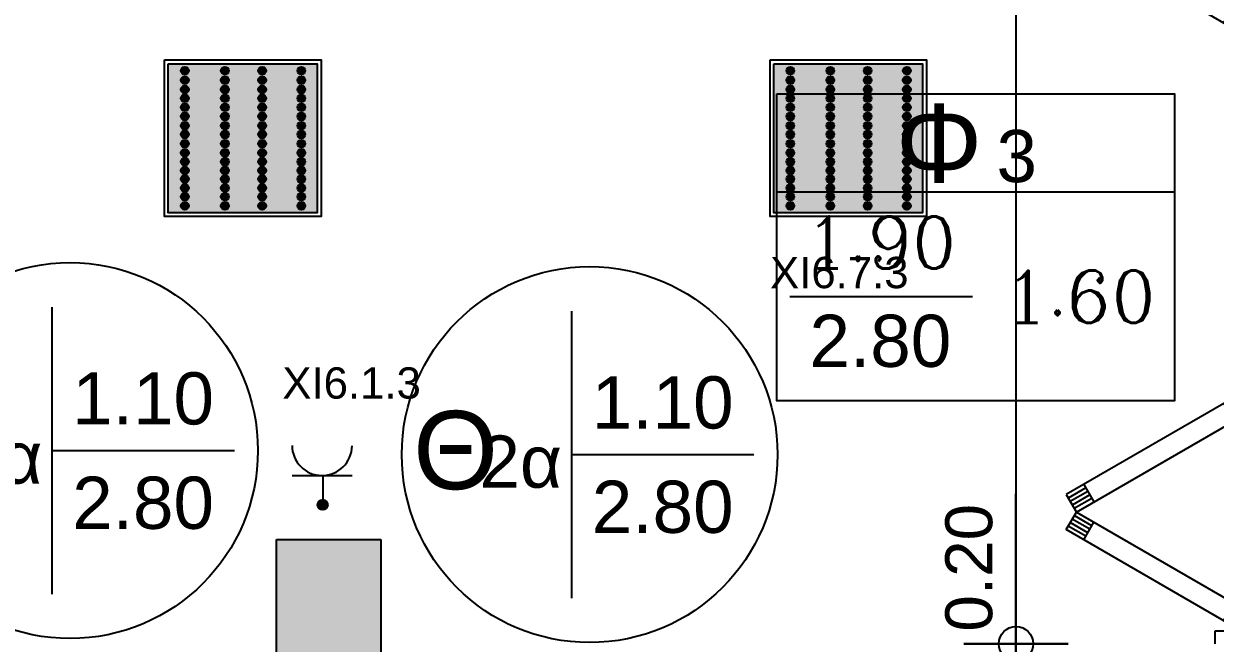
# Model space of a CAD drawing. Header units: metres. Extents: x 0 to 132, y -109 to 310.
# Drawn here: x 17.45 to 22.018, y 17.885 to 20.259 of the extents above; entities that cross this region are included whole.
import ezdxf
from ezdxf.enums import TextEntityAlignment as Align

# ---------------------------------------------------------------- set-up
doc = ezdxf.new("R2010")
doc.units = ezdxf.units.M
doc.header["$LTSCALE"] = 0.036
doc.layers.get('0').update_dxf_attribs({"color": 252})
doc.layers.get('Defpoints').update_dxf_attribs({"color": 252})
for name, color, linetype in [('arxitektonika', 254, 'Continuous'), ('DIMBLK', 252, 'Continuous'), ('electext', 20, 'Continuous'), ('HLEK-SYMBOL', 3, 'Continuous'), ('HLEK_FL001_SYMBOLS', 230, 'Continuous'), ('mihanologika text', 20, 'Continuous'), ('Parathira', 252, 'Continuous')]:
    doc.layers.add(name, color=color, linetype=linetype)
doc.styles.add('COMU-N', font='arial.ttf')
doc.styles.get("Standard").update_dxf_attribs({"font": 'arial.ttf'})
doc.dimstyles.new('CADWDOT', dxfattribs={"dimscale": 0.1, "dimtxt": 1.8, "dimasz": 0.08, "dimexe": 2, "dimexo": 0, "dimgap": 0.09, "dimtad": 0, "dimrnd": 0.001, "dimzin": 0, "dimdsep": 46, "dimtxsty": 'Standard', "dimblk1": 'ARTDIM', "dimblk2": 'ARTDIM', "dimsah": 1, "dimcen": 0.09, "dimdle": 0.05, "dimse1": 1, "dimse2": 1, "dimadec": 0, "dimazin": 0, "dimtfac": 1, "dimtmove": 0, "dimatfit": 3, "dimldrblk": 'ARTDIM', "dimfxl": 2, "dimtvp": 0.9999, "dimtolj": 1, "dimtzin": 0, "dimarcsym": 0})

# ---------------------------------------------------------------- blocks, each defined once
blk = doc.blocks.new('A$C67234901')
at = {"layer": 'Parathira'}
for p, q in [((0, 0), (0, -0.05)), ((0.2, -0.05), (0.2, 0)), ((0.1, -0.05), (-0.5712, -0.4375)), ((0, -0.05), (0.2, -0.05)), ((0.0329, -0.0888), (0.0716, -0.1559)), ((0.1077, -0.0634), (0.0406, -0.1022)), ((0.1155, -0.0768), (0.0484, -0.1156)), ((0.1232, -0.0903), (0.0561, -0.129)), ((0.1388, -0.1171), (0.1, -0.05)), ((-0.5324, -0.5046), (0.1388, -0.1171)), ((0.131, -0.1037), (0.0639, -0.1424)), ((-0.5041, -0.3988), (-0.4653, -0.4659)), ((-0.5712, -0.4375), (-0.5324, -0.5046)), ((-0.4963, -0.4122), (-0.5634, -0.4509)), ((-0.4886, -0.4256), (-0.5551, -0.464)), ((-0.4808, -0.439), (-0.5479, -0.4778)), ((-0.4731, -0.4524), (-0.5402, -0.4912)), ((-0.5712, -0.5717), (-0.5324, -0.5046)), ((-0.4886, -0.5836), (-0.5557, -0.5449)), ((-0.4808, -0.5702), (-0.5479, -0.5315)), ((-0.4731, -0.5568), (-0.5402, -0.518)), ((-0.5324, -0.5046), (0.1388, -0.8921)), ((-0.5041, -0.6105), (-0.4653, -0.5434)), ((0.1, -0.9592), (-0.5712, -0.5717)), ((-0.4963, -0.5971), (-0.5634, -0.5583)), ((0.0329, -0.9205), (0.0716, -0.8534)), ((0.131, -0.9055), (0.0639, -0.8668)), ((0.1077, -0.9458), (0.0406, -0.9071)), ((0.1155, -0.9324), (0.0484, -0.8936)), ((0.1232, -0.919), (0.0561, -0.8802)), ((0.1388, -0.8921), (0.1, -0.9592)), ((0.1, -0.9592), (0.1, -1.1299)), ((0.1, -1.2229), (0.0535, -1.1299)), ((0.0535, -1.1299), (0.1465, -1.1299)), ((0.1, -1.2229), (0.1465, -1.1299))]:
    blk.add_line(p, q, dxfattribs=at)
blk = doc.blocks.new('A$C17A37DBB')
at = {"layer": 'Parathira'}
for p, q in [((0.1, 1.2229), (0.0535, 1.1299)), ((0.1, 1.2229), (0.1465, 1.1299)), ((0.0535, 1.1299), (0.1465, 1.1299)), ((0.1, 0.9592), (0.1, 1.1299)), ((0.1, 0.9592), (-0.5712, 0.5717)), ((0.0329, 0.9205), (0.0716, 0.8534)), ((0.1077, 0.9458), (0.0406, 0.9071)), ((0.1155, 0.9324), (0.0484, 0.8936)), ((0.1232, 0.919), (0.0561, 0.8802)), ((0.1388, 0.8921), (0.1, 0.9592)), ((-0.5324, 0.5046), (0.1388, 0.8921)), ((0.131, 0.9055), (0.0639, 0.8668)), ((-0.4963, 0.5971), (-0.5634, 0.5583)), ((-0.5041, 0.6105), (-0.4653, 0.5434)), ((-0.5712, 0.5717), (-0.5324, 0.5046)), ((-0.4886, 0.5836), (-0.5557, 0.5449)), ((-0.4808, 0.5702), (-0.5479, 0.5315)), ((-0.4731, 0.5568), (-0.5402, 0.518)), ((-0.5712, 0.4375), (-0.5324, 0.5046)), ((-0.5324, 0.5046), (0.1388, 0.1171)), ((-0.4886, 0.4256), (-0.5557, 0.4643)), ((-0.4808, 0.439), (-0.5479, 0.4778)), ((-0.4731, 0.4524), (-0.5402, 0.4912)), ((-0.5041, 0.3988), (-0.4653, 0.4659)), ((0.1, 0.05), (-0.5712, 0.4375)), ((-0.4963, 0.4122), (-0.5634, 0.4509)), ((0.0329, 0.0888), (0.0716, 0.1559)), ((0.131, 0.1037), (0.0639, 0.1424)), ((0.1077, 0.0634), (0.0406, 0.1022)), ((0.1155, 0.0768), (0.0484, 0.1156)), ((0.1232, 0.0903), (0.0561, 0.129)), ((0.1388, 0.1171), (0.1, 0.05)), ((0, 0.05), (0.2, 0.05)), ((0, 0), (0, 0.05)), ((0.2, 0.05), (0.2, 0))]:
    blk.add_line(p, q, dxfattribs=at)
blk = doc.blocks.new('ARTDIM')
at = {"layer": 'DIMBLK'}
for p, q in [((0, -24.9975), (0, 24.9975)), ((-24.9975, 0), (24.9975, 0))]:
    blk.add_line(p, q, dxfattribs=at)
blk.add_circle((0, 0), 8.25, dxfattribs=at)
blk = doc.blocks.new('*D303')
at = {"layer": 'arxitektonika', "color": 0, "lineweight": -2}
blk.add_line((21.2544, 25.075), (21.2544, 17.891), dxfattribs=at)
at = {"layer": 'Defpoints', "color": 0, "transparency": 16777216}
for p in [(20.7292, 25.083), (20.6292, 17.883), (21.2544, 17.883)]:
    blk.add_point(p, dxfattribs=at)
at = {"layer": 'arxitektonika', "color": 0, "lineweight": -2, "xscale": 0.008, "yscale": 0.008, "zscale": 0.008}
for p, rotation in [((21.2544, 25.083), 90), ((21.2544, 17.883), 270)]:
    blk.add_blockref('ARTDIM', p, dxfattribs=dict(at, rotation=rotation))
at = {"layer": 'arxitektonika', "color": 0, "insert": (21.0745, 21.483), "char_height": 0.18, "attachment_point": 5, "rotation": 90}
blk.add_mtext('\\A1;7.20', dxfattribs=at)
blk = doc.blocks.new('*D304')
at = {"layer": 'arxitektonika', "color": 0, "lineweight": -2}
for p, q in [((21.2544, 17.883), (21.2544, 18.4576)), ((21.2544, 17.691), (21.2544, 17.875))]:
    blk.add_line(p, q, dxfattribs=at)
at = {"layer": 'Defpoints', "color": 0, "transparency": 16777216}
for p in [(21.2544, 17.883), (21.3792, 17.883), (21.3792, 17.683)]:
    blk.add_point(p, dxfattribs=at)
at = {"layer": 'arxitektonika', "color": 0, "lineweight": -2, "xscale": 0.008, "yscale": 0.008, "zscale": 0.008}
for p, rotation in [((21.2544, 17.883), 90), ((21.2544, 17.683), 270)]:
    blk.add_blockref('ARTDIM', p, dxfattribs=dict(at, rotation=rotation))
at = {"layer": 'arxitektonika', "color": 0, "insert": (21.0745, 18.1743), "char_height": 0.18, "attachment_point": 5, "rotation": 90}
blk.add_mtext('\\A1;0.20', dxfattribs=at)
blk = doc.blocks.new('gJ6_a14')
at = {"linetype": 'Continuous'}
for p, q in [((-0.1176, 0.1119), (0.113, 0.1119)), ((0, 0.1119), (0, 0))]:
    blk.add_line(p, q, dxfattribs=at)
blk.add_arc((-0.0023, 0.2279), 0.1153, 180, 358.9566, dxfattribs=at)
blk = doc.blocks.new('*X789')
at = {"color": 0}
for p, q in [((15.598, 2.587), (15.737, 2.727)), ((15.598, 2.622), (15.702, 2.727)), ((15.604, 2.646), (15.605, 2.647)), ((15.605, 2.559), (15.765, 2.719)), ((15.609, 2.652), (15.618, 2.66)), ((15.617, 2.536), (15.789, 2.707)), ((15.623, 2.665), (15.631, 2.674)), ((15.627, 2.634), (15.636, 2.643)), ((15.633, 2.516), (15.808, 2.691)), ((15.636, 2.678), (15.645, 2.687)), ((15.64, 2.647), (15.649, 2.656)), ((15.649, 2.691), (15.658, 2.7)), ((15.653, 2.501), (15.824, 2.672)), ((15.654, 2.66), (15.662, 2.669)), ((15.658, 2.63), (15.667, 2.638)), ((15.662, 2.705), (15.671, 2.714)), ((15.667, 2.674), (15.676, 2.683)), ((15.671, 2.643), (15.68, 2.652)), ((15.676, 2.718), (15.678, 2.721)), ((15.676, 2.489), (15.836, 2.648)), ((15.68, 2.687), (15.689, 2.696)), ((15.685, 2.656), (15.693, 2.665)), ((15.689, 2.625), (15.698, 2.634)), ((15.693, 2.7), (15.702, 2.709)), ((15.698, 2.669), (15.707, 2.678)), ((15.702, 2.638), (15.711, 2.647)), ((15.707, 2.714), (15.715, 2.722)), ((15.711, 2.683), (15.72, 2.691)), ((15.715, 2.652), (15.724, 2.66)), ((15.72, 2.727), (15.721, 2.728)), ((15.724, 2.696), (15.733, 2.705)), ((15.729, 2.665), (15.738, 2.674)), ((15.733, 2.634), (15.742, 2.643)), ((15.738, 2.709), (15.746, 2.718)), ((15.742, 2.678), (15.751, 2.687)), ((15.746, 2.647), (15.755, 2.656)), ((15.751, 2.722), (15.752, 2.724)), ((15.755, 2.691), (15.764, 2.7)), ((15.76, 2.66), (15.768, 2.669)), ((15.764, 2.63), (15.773, 2.638)), ((15.768, 2.705), (15.777, 2.714)), ((15.773, 2.674), (15.782, 2.683)), ((15.777, 2.643), (15.786, 2.652)), ((15.786, 2.687), (15.795, 2.696)), ((15.791, 2.656), (15.799, 2.665)), ((15.795, 2.625), (15.804, 2.634)), ((15.804, 2.669), (15.813, 2.678)), ((15.808, 2.638), (15.817, 2.647)), ((15.822, 2.652), (15.83, 2.66)), ((15.839, 2.634), (15.84, 2.635)), ((15.601, 2.607), (15.609, 2.616)), ((15.605, 2.577), (15.614, 2.585)), ((15.611, 2.547), (15.618, 2.554)), ((15.614, 2.621), (15.623, 2.63)), ((15.618, 2.59), (15.627, 2.599)), ((15.623, 2.559), (15.631, 2.568)), ((15.627, 2.528), (15.636, 2.537)), ((15.631, 2.603), (15.64, 2.612)), ((15.636, 2.572), (15.645, 2.581)), ((15.64, 2.541), (15.649, 2.55)), ((15.645, 2.616), (15.654, 2.625)), ((15.645, 2.51), (15.654, 2.519)), ((15.649, 2.585), (15.658, 2.594)), ((15.654, 2.554), (15.662, 2.563)), ((15.658, 2.523), (15.667, 2.532)), ((15.662, 2.599), (15.671, 2.607)), ((15.664, 2.494), (15.671, 2.501)), ((15.667, 2.568), (15.676, 2.577)), ((15.671, 2.537), (15.68, 2.546)), ((15.676, 2.612), (15.685, 2.621)), ((15.676, 2.506), (15.685, 2.515)), ((15.68, 2.581), (15.689, 2.59)), ((15.685, 2.55), (15.693, 2.559)), ((15.689, 2.519), (15.698, 2.528)), ((15.693, 2.594), (15.702, 2.603)), ((15.693, 2.488), (15.702, 2.497)), ((15.698, 2.563), (15.707, 2.572)), ((15.702, 2.532), (15.711, 2.541)), ((15.705, 2.482), (15.843, 2.62)), ((15.707, 2.607), (15.715, 2.616)), ((15.707, 2.501), (15.715, 2.51)), ((15.711, 2.577), (15.72, 2.585)), ((15.715, 2.546), (15.724, 2.554)), ((15.72, 2.621), (15.729, 2.63)), ((15.72, 2.515), (15.729, 2.523)), ((15.724, 2.59), (15.733, 2.599)), ((15.724, 2.484), (15.733, 2.493)), ((15.729, 2.559), (15.738, 2.568)), ((15.733, 2.528), (15.742, 2.537)), ((15.738, 2.603), (15.746, 2.612)), ((15.738, 2.497), (15.746, 2.506)), ((15.741, 2.482), (15.842, 2.584)), ((15.742, 2.572), (15.751, 2.581)), ((15.746, 2.541), (15.755, 2.55)), ((15.751, 2.616), (15.76, 2.625)), ((15.751, 2.51), (15.76, 2.519)), ((15.755, 2.585), (15.764, 2.594)), ((15.76, 2.554), (15.768, 2.563)), ((15.764, 2.523), (15.773, 2.532)), ((15.768, 2.599), (15.777, 2.607)), ((15.768, 2.493), (15.777, 2.501)), ((15.773, 2.568), (15.782, 2.577)), ((15.777, 2.537), (15.786, 2.546)), ((15.782, 2.612), (15.791, 2.621)), ((15.782, 2.506), (15.791, 2.515)), ((15.786, 2.581), (15.795, 2.59)), ((15.791, 2.55), (15.799, 2.559)), ((15.795, 2.519), (15.804, 2.528)), ((15.799, 2.594), (15.808, 2.603)), ((15.804, 2.563), (15.813, 2.572)), ((15.808, 2.532), (15.817, 2.541)), ((15.813, 2.607), (15.822, 2.616)), ((15.817, 2.577), (15.826, 2.585)), ((15.822, 2.546), (15.83, 2.554)), ((15.826, 2.621), (15.835, 2.63)), ((15.83, 2.59), (15.839, 2.599)), ((15.835, 2.559), (15.835, 2.56)), ((15.844, 2.603), (15.844, 2.603))]:
    blk.add_line(p, q, dxfattribs=at)
blk = doc.blocks.new('GJ6_A78')
at = {"layer": 'HLEK-SYMBOL', "color": 0, "linetype": 'Continuous'}
blk.add_circle((0, 0), 0.0989, dxfattribs=at)
at = {"layer": 'HLEK-SYMBOL', "color": 0, "xscale": 0.8, "yscale": 0.8, "zscale": 0.8}
blk.add_blockref('*X789', (-12.576, -2.084), dxfattribs=at)
blk = doc.blocks.new('priza')
at = {"layer": 'HLEK_FL001_SYMBOLS', "rotation": 180}
blk.add_blockref('gJ6_a14', (87.4, -100.4952), dxfattribs=at)
at = {"layer": 'HLEK_FL001_SYMBOLS', "xscale": 0.1951472641207488, "yscale": 0.1951472641207488, "zscale": 0.1951472641207488}
blk.add_blockref('GJ6_A78', (87.4, -100.4953), dxfattribs=at)
blk = doc.blocks.new('panel led 4x16W 60x60cm acrylic')
at = {"layer": 'HLEK_FL001_SYMBOLS', "linetype": 'Continuous', "lineweight": 0}
h = blk.add_hatch(color=201, dxfattribs=at)
h.dxf.hatch_style = 1
h.paths.add_polyline_path([(45.4184, 65.5575), (45.4184, 64.9863), (45.9896, 64.9863), (45.9896, 65.5575)])
h.paths.add_polyline_path([(45.6208, 65.3554, -1), (45.6508, 65.3554, -1)], flags=16)
h.paths.add_polyline_path([(45.6208, 65.3904, -1), (45.6508, 65.3904, -1)], flags=16)
h.paths.add_polyline_path([(45.7936, 65.3554, -1), (45.7636, 65.3554, -1)], flags=16)
h.paths.add_polyline_path([(45.7636, 65.3904, -1), (45.7936, 65.3904, -1)], flags=16)
h.paths.add_polyline_path([(45.6508, 65.3202, -1), (45.6208, 65.3202, -1)], flags=16)
h.paths.add_polyline_path([(45.7936, 65.3202, -1), (45.7636, 65.3202, -1)], flags=16)
h.paths.add_polyline_path([(45.6208, 65.4249, -1), (45.6508, 65.4249, -1)], flags=16)
h.paths.add_polyline_path([(45.7636, 65.4249, -1), (45.7936, 65.4249, -1)], flags=16)
h.paths.add_polyline_path([(45.6508, 65.2864, -1), (45.6208, 65.2864, -1)], flags=16)
h.paths.add_polyline_path([(45.7936, 65.2864, -1), (45.7636, 65.2864, -1)], flags=16)
h.paths.add_polyline_path([(45.6208, 65.4586, -1), (45.6508, 65.4586, -1)], flags=16)
h.paths.add_polyline_path([(45.7636, 65.4586, -1), (45.7936, 65.4586, -1)], flags=16)
h.paths.add_polyline_path([(45.6508, 65.2511, -1), (45.6208, 65.2511, -1)], flags=16)
h.paths.add_polyline_path([(45.7936, 65.2511, -1), (45.7636, 65.2511, -1)], flags=16)
h.paths.add_polyline_path([(45.6208, 65.4943, -1), (45.6508, 65.4943, -1)], flags=16)
h.paths.add_polyline_path([(45.7636, 65.4943, -1), (45.7936, 65.4943, -1)], flags=16)
h.paths.add_polyline_path([(45.6508, 65.2158, -1), (45.6208, 65.2158, -1)], flags=16)
h.paths.add_polyline_path([(45.7936, 65.2158, -1), (45.7636, 65.2158, -1)], flags=16)
h.paths.add_polyline_path([(45.6208, 65.531, -1), (45.6508, 65.531, -1)], flags=16)
h.paths.add_polyline_path([(45.7636, 65.531, -1), (45.7936, 65.531, -1)], flags=16)
h.paths.add_polyline_path([(45.6508, 65.1817, -1), (45.6208, 65.1817, -1)], flags=16)
h.paths.add_polyline_path([(45.7936, 65.1817, -1), (45.7636, 65.1817, -1)], flags=16)
h.paths.add_polyline_path([(45.4672, 65.3554, -1), (45.4972, 65.3554, -1)], flags=16)
h.paths.add_polyline_path([(45.4672, 65.3904, -1), (45.4972, 65.3904, -1)], flags=16)
h.paths.add_polyline_path([(45.4972, 65.3202, -1), (45.4672, 65.3202, -1)], flags=16)
h.paths.add_polyline_path([(45.6508, 65.1482, -1), (45.6208, 65.1482, -1)], flags=16)
h.paths.add_polyline_path([(45.9441, 65.3554, -1), (45.9141, 65.3554, -1)], flags=16)
h.paths.add_polyline_path([(45.9441, 65.3904, -1), (45.9141, 65.3904, -1)], flags=16)
h.paths.add_polyline_path([(45.7936, 65.1482, -1), (45.7636, 65.1482, -1)], flags=16)
h.paths.add_polyline_path([(45.4672, 65.4249, -1), (45.4972, 65.4249, -1)], flags=16)
h.paths.add_polyline_path([(45.9441, 65.3202, -1), (45.9141, 65.3202, -1)], flags=16)
h.paths.add_polyline_path([(45.4972, 65.2864, -1), (45.4672, 65.2864, -1)], flags=16)
h.paths.add_polyline_path([(45.9141, 65.4249, -1), (45.9441, 65.4249, -1)], flags=16)
h.paths.add_polyline_path([(45.9441, 65.2864, -1), (45.9141, 65.2864, -1)], flags=16)
h.paths.add_polyline_path([(45.4672, 65.4586, -1), (45.4972, 65.4586, -1)], flags=16)
h.paths.add_polyline_path([(45.9141, 65.4586, -1), (45.9441, 65.4586, -1)], flags=16)
h.paths.add_polyline_path([(45.4972, 65.2511, -1), (45.4672, 65.2511, -1)], flags=16)
h.paths.add_polyline_path([(45.9441, 65.2511, -1), (45.9141, 65.2511, -1)], flags=16)
h.paths.add_polyline_path([(45.4672, 65.4943, -1), (45.4972, 65.4943, -1)], flags=16)
h.paths.add_polyline_path([(45.6508, 65.1152, -1), (45.6208, 65.1152, -1)], flags=16)
h.paths.add_polyline_path([(45.7936, 65.1152, -1), (45.7636, 65.1152, -1)], flags=16)
h.paths.add_polyline_path([(45.9141, 65.4943, -1), (45.9441, 65.4943, -1)], flags=16)
h.paths.add_polyline_path([(45.4972, 65.2158, -1), (45.4672, 65.2158, -1)], flags=16)
h.paths.add_polyline_path([(45.9441, 65.2158, -1), (45.9141, 65.2158, -1)], flags=16)
h.paths.add_polyline_path([(45.4672, 65.531, -1), (45.4972, 65.531, -1)], flags=16)
h.paths.add_polyline_path([(45.9141, 65.531, -1), (45.9441, 65.531, -1)], flags=16)
h.paths.add_polyline_path([(45.4972, 65.1817, -1), (45.4672, 65.1817, -1)], flags=16)
h.paths.add_polyline_path([(45.9441, 65.1817, -1), (45.9141, 65.1817, -1)], flags=16)
h.paths.add_polyline_path([(45.6508, 65.0811, -1), (45.6208, 65.0811, -1)], flags=16)
h.paths.add_polyline_path([(45.7936, 65.0811, -1), (45.7636, 65.0811, -1)], flags=16)
h.paths.add_polyline_path([(45.4972, 65.1482, -1), (45.4672, 65.1482, -1)], flags=16)
h.paths.add_polyline_path([(45.9441, 65.1482, -1), (45.9141, 65.1482, -1)], flags=16)
h.paths.add_polyline_path([(45.6508, 65.048, -1), (45.6208, 65.048, -1)], flags=16)
h.paths.add_polyline_path([(45.7936, 65.048, -1), (45.7636, 65.048, -1)], flags=16)
h.paths.add_polyline_path([(45.4972, 65.1152, -1), (45.4672, 65.1152, -1)], flags=16)
h.paths.add_polyline_path([(45.9441, 65.1152, -1), (45.9141, 65.1152, -1)], flags=16)
h.paths.add_polyline_path([(45.6508, 65.0128, -1), (45.6208, 65.0128, -1)], flags=16)
h.paths.add_polyline_path([(45.4972, 65.0811, -1), (45.4672, 65.0811, -1)], flags=16)
h.paths.add_polyline_path([(45.7936, 65.0128, -1), (45.7636, 65.0128, -1)], flags=16)
h.paths.add_polyline_path([(45.9441, 65.0811, -1), (45.9141, 65.0811, -1)], flags=16)
h.paths.add_polyline_path([(45.4972, 65.048, -1), (45.4672, 65.048, -1)], flags=16)
h.paths.add_polyline_path([(45.9441, 65.048, -1), (45.9141, 65.048, -1)], flags=16)
h.paths.add_polyline_path([(45.4972, 65.0128, -1), (45.4672, 65.0128, -1)], flags=16)
h.paths.add_polyline_path([(45.9441, 65.0128, -1), (45.9141, 65.0128, -1)], flags=16)
h = blk.add_hatch(color=11, dxfattribs=at)
h.dxf.hatch_style = 1
h.paths.add_polyline_path([(45.4972, 65.531, 1), (45.4672, 65.531, 1)])
h = blk.add_hatch(color=11, dxfattribs=at)
h.dxf.hatch_style = 1
h.paths.add_polyline_path([(45.6508, 65.531, 1), (45.6208, 65.531, 1)])
h = blk.add_hatch(color=11, dxfattribs=at)
h.dxf.hatch_style = 1
h.paths.add_polyline_path([(45.7936, 65.531, 1), (45.7636, 65.531, 1)])
h = blk.add_hatch(color=11, dxfattribs=at)
h.dxf.hatch_style = 1
h.paths.add_polyline_path([(45.9441, 65.531, 1), (45.9141, 65.531, 1)])
h = blk.add_hatch(color=11, dxfattribs=at)
h.dxf.hatch_style = 1
h.paths.add_polyline_path([(45.4972, 65.4943, 1), (45.4672, 65.4943, 1)])
h = blk.add_hatch(color=11, dxfattribs=at)
h.dxf.hatch_style = 1
h.paths.add_polyline_path([(45.4972, 65.4586, 1), (45.4672, 65.4586, 1)])
h = blk.add_hatch(color=11, dxfattribs=at)
h.dxf.hatch_style = 1
h.paths.add_polyline_path([(45.6508, 65.4943, 1), (45.6208, 65.4943, 1)])
h = blk.add_hatch(color=11, dxfattribs=at)
h.dxf.hatch_style = 1
h.paths.add_polyline_path([(45.6508, 65.4586, 1), (45.6208, 65.4586, 1)])
h = blk.add_hatch(color=11, dxfattribs=at)
h.dxf.hatch_style = 1
h.paths.add_polyline_path([(45.7936, 65.4943, 1), (45.7636, 65.4943, 1)])
h = blk.add_hatch(color=11, dxfattribs=at)
h.dxf.hatch_style = 1
h.paths.add_polyline_path([(45.7936, 65.4586, 1), (45.7636, 65.4586, 1)])
h = blk.add_hatch(color=11, dxfattribs=at)
h.dxf.hatch_style = 1
h.paths.add_polyline_path([(45.9441, 65.4943, 1), (45.9141, 65.4943, 1)])
h = blk.add_hatch(color=11, dxfattribs=at)
h.dxf.hatch_style = 1
h.paths.add_polyline_path([(45.9441, 65.4586, 1), (45.9141, 65.4586, 1)])
h = blk.add_hatch(color=11, dxfattribs=at)
h.dxf.hatch_style = 1
h.paths.add_polyline_path([(45.4972, 65.4249, 1), (45.4672, 65.4249, 1)])
h = blk.add_hatch(color=11, dxfattribs=at)
h.dxf.hatch_style = 1
h.paths.add_polyline_path([(45.6508, 65.4249, 1), (45.6208, 65.4249, 1)])
h = blk.add_hatch(color=11, dxfattribs=at)
h.dxf.hatch_style = 1
h.paths.add_polyline_path([(45.7936, 65.4249, 1), (45.7636, 65.4249, 1)])
h = blk.add_hatch(color=11, dxfattribs=at)
h.dxf.hatch_style = 1
h.paths.add_polyline_path([(45.9441, 65.4249, 1), (45.9141, 65.4249, 1)])
h = blk.add_hatch(color=11, dxfattribs=at)
h.dxf.hatch_style = 1
h.paths.add_polyline_path([(45.4972, 65.3904, 1), (45.4672, 65.3904, 1)])
h = blk.add_hatch(color=11, dxfattribs=at)
h.dxf.hatch_style = 1
h.paths.add_polyline_path([(45.6508, 65.3904, 1), (45.6208, 65.3904, 1)])
h = blk.add_hatch(color=11, dxfattribs=at)
h.dxf.hatch_style = 1
h.paths.add_polyline_path([(45.7936, 65.3904, 1), (45.7636, 65.3904, 1)])
h = blk.add_hatch(color=11, dxfattribs=at)
h.dxf.hatch_style = 1
h.paths.add_polyline_path([(45.9441, 65.3904, 1), (45.9141, 65.3904, 1)])
h = blk.add_hatch(color=11, dxfattribs=at)
h.dxf.hatch_style = 1
h.paths.add_polyline_path([(45.4972, 65.3554, 1), (45.4672, 65.3554, 1)])
h = blk.add_hatch(color=11, dxfattribs=at)
h.dxf.hatch_style = 1
h.paths.add_polyline_path([(45.4972, 65.3202, 1), (45.4672, 65.3202, 1)])
h = blk.add_hatch(color=11, dxfattribs=at)
h.dxf.hatch_style = 1
h.paths.add_polyline_path([(45.6508, 65.3554, 1), (45.6208, 65.3554, 1)])
h = blk.add_hatch(color=11, dxfattribs=at)
h.dxf.hatch_style = 1
h.paths.add_polyline_path([(45.6508, 65.3202, 1), (45.6208, 65.3202, 1)])
h = blk.add_hatch(color=11, dxfattribs=at)
h.dxf.hatch_style = 1
h.paths.add_polyline_path([(45.7936, 65.3554, 1), (45.7636, 65.3554, 1)])
h = blk.add_hatch(color=11, dxfattribs=at)
h.dxf.hatch_style = 1
h.paths.add_polyline_path([(45.7936, 65.3202, 1), (45.7636, 65.3202, 1)])
h = blk.add_hatch(color=11, dxfattribs=at)
h.dxf.hatch_style = 1
h.paths.add_polyline_path([(45.9441, 65.3554, 1), (45.9141, 65.3554, 1)])
h = blk.add_hatch(color=11, dxfattribs=at)
h.dxf.hatch_style = 1
h.paths.add_polyline_path([(45.9441, 65.3202, 1), (45.9141, 65.3202, 1)])
h = blk.add_hatch(color=11, dxfattribs=at)
h.dxf.hatch_style = 1
h.paths.add_polyline_path([(45.4972, 65.2864, 1), (45.4672, 65.2864, 1)])
h = blk.add_hatch(color=11, dxfattribs=at)
h.dxf.hatch_style = 1
h.paths.add_polyline_path([(45.6508, 65.2864, 1), (45.6208, 65.2864, 1)])
h = blk.add_hatch(color=11, dxfattribs=at)
h.dxf.hatch_style = 1
h.paths.add_polyline_path([(45.7936, 65.2864, 1), (45.7636, 65.2864, 1)])
h = blk.add_hatch(color=11, dxfattribs=at)
h.dxf.hatch_style = 1
h.paths.add_polyline_path([(45.9441, 65.2864, 1), (45.9141, 65.2864, 1)])
h = blk.add_hatch(color=11, dxfattribs=at)
h.dxf.hatch_style = 1
h.paths.add_polyline_path([(45.4972, 65.2511, 1), (45.4672, 65.2511, 1)])
h = blk.add_hatch(color=11, dxfattribs=at)
h.dxf.hatch_style = 1
h.paths.add_polyline_path([(45.6508, 65.2511, 1), (45.6208, 65.2511, 1)])
h = blk.add_hatch(color=11, dxfattribs=at)
h.dxf.hatch_style = 1
h.paths.add_polyline_path([(45.7936, 65.2511, 1), (45.7636, 65.2511, 1)])
h = blk.add_hatch(color=11, dxfattribs=at)
h.dxf.hatch_style = 1
h.paths.add_polyline_path([(45.9441, 65.2511, 1), (45.9141, 65.2511, 1)])
h = blk.add_hatch(color=11, dxfattribs=at)
h.dxf.hatch_style = 1
h.paths.add_polyline_path([(45.4972, 65.2158, 1), (45.4672, 65.2158, 1)])
h = blk.add_hatch(color=11, dxfattribs=at)
h.dxf.hatch_style = 1
h.paths.add_polyline_path([(45.4972, 65.1817, 1), (45.4672, 65.1817, 1)])
h = blk.add_hatch(color=11, dxfattribs=at)
h.dxf.hatch_style = 1
h.paths.add_polyline_path([(45.6508, 65.2158, 1), (45.6208, 65.2158, 1)])
h = blk.add_hatch(color=11, dxfattribs=at)
h.dxf.hatch_style = 1
h.paths.add_polyline_path([(45.6508, 65.1817, 1), (45.6208, 65.1817, 1)])
h = blk.add_hatch(color=11, dxfattribs=at)
h.dxf.hatch_style = 1
h.paths.add_polyline_path([(45.7936, 65.2158, 1), (45.7636, 65.2158, 1)])
h = blk.add_hatch(color=11, dxfattribs=at)
h.dxf.hatch_style = 1
h.paths.add_polyline_path([(45.7936, 65.1817, 1), (45.7636, 65.1817, 1)])
h = blk.add_hatch(color=11, dxfattribs=at)
h.dxf.hatch_style = 1
h.paths.add_polyline_path([(45.9441, 65.2158, 1), (45.9141, 65.2158, 1)])
h = blk.add_hatch(color=11, dxfattribs=at)
h.dxf.hatch_style = 1
h.paths.add_polyline_path([(45.9441, 65.1817, 1), (45.9141, 65.1817, 1)])
h = blk.add_hatch(color=11, dxfattribs=at)
h.dxf.hatch_style = 1
h.paths.add_polyline_path([(45.4972, 65.1482, 1), (45.4672, 65.1482, 1)])
h = blk.add_hatch(color=11, dxfattribs=at)
h.dxf.hatch_style = 1
h.paths.add_polyline_path([(45.6508, 65.1482, 1), (45.6208, 65.1482, 1)])
h = blk.add_hatch(color=11, dxfattribs=at)
h.dxf.hatch_style = 1
h.paths.add_polyline_path([(45.7936, 65.1482, 1), (45.7636, 65.1482, 1)])
h = blk.add_hatch(color=11, dxfattribs=at)
h.dxf.hatch_style = 1
h.paths.add_polyline_path([(45.9441, 65.1482, 1), (45.9141, 65.1482, 1)])
h = blk.add_hatch(color=11, dxfattribs=at)
h.dxf.hatch_style = 1
h.paths.add_polyline_path([(45.4972, 65.1152, 1), (45.4672, 65.1152, 1)])
h = blk.add_hatch(color=11, dxfattribs=at)
h.dxf.hatch_style = 1
h.paths.add_polyline_path([(45.6508, 65.1152, 1), (45.6208, 65.1152, 1)])
h = blk.add_hatch(color=11, dxfattribs=at)
h.dxf.hatch_style = 1
h.paths.add_polyline_path([(45.7936, 65.1152, 1), (45.7636, 65.1152, 1)])
h = blk.add_hatch(color=11, dxfattribs=at)
h.dxf.hatch_style = 1
h.paths.add_polyline_path([(45.9441, 65.1152, 1), (45.9141, 65.1152, 1)])
h = blk.add_hatch(color=11, dxfattribs=at)
h.dxf.hatch_style = 1
h.paths.add_polyline_path([(45.4972, 65.0811, 1), (45.4672, 65.0811, 1)])
h = blk.add_hatch(color=11, dxfattribs=at)
h.dxf.hatch_style = 1
h.paths.add_polyline_path([(45.4972, 65.048, 1), (45.4672, 65.048, 1)])
h = blk.add_hatch(color=11, dxfattribs=at)
h.dxf.hatch_style = 1
h.paths.add_polyline_path([(45.6508, 65.0811, 1), (45.6208, 65.0811, 1)])
h = blk.add_hatch(color=11, dxfattribs=at)
h.dxf.hatch_style = 1
h.paths.add_polyline_path([(45.6508, 65.048, 1), (45.6208, 65.048, 1)])
h = blk.add_hatch(color=11, dxfattribs=at)
h.dxf.hatch_style = 1
h.paths.add_polyline_path([(45.7936, 65.0811, 1), (45.7636, 65.0811, 1)])
h = blk.add_hatch(color=11, dxfattribs=at)
h.dxf.hatch_style = 1
h.paths.add_polyline_path([(45.7936, 65.048, 1), (45.7636, 65.048, 1)])
h = blk.add_hatch(color=11, dxfattribs=at)
h.dxf.hatch_style = 1
h.paths.add_polyline_path([(45.9441, 65.0811, 1), (45.9141, 65.0811, 1)])
h = blk.add_hatch(color=11, dxfattribs=at)
h.dxf.hatch_style = 1
h.paths.add_polyline_path([(45.9441, 65.048, 1), (45.9141, 65.048, 1)])
h = blk.add_hatch(color=11, dxfattribs=at)
h.dxf.hatch_style = 1
h.paths.add_polyline_path([(45.4972, 65.0128, 1), (45.4672, 65.0128, 1)])
h = blk.add_hatch(color=11, dxfattribs=at)
h.dxf.hatch_style = 1
h.paths.add_polyline_path([(45.6508, 65.0128, 1), (45.6208, 65.0128, 1)])
h = blk.add_hatch(color=11, dxfattribs=at)
h.dxf.hatch_style = 1
h.paths.add_polyline_path([(45.7936, 65.0128, 1), (45.7636, 65.0128, 1)])
h = blk.add_hatch(color=11, dxfattribs=at)
h.dxf.hatch_style = 1
h.paths.add_polyline_path([(45.9441, 65.0128, 1), (45.9141, 65.0128, 1)])
at = {"layer": 'HLEK_FL001_SYMBOLS'}
for points in [[(45.4043, 65.5722), (46.0043, 65.5722), (46.0043, 64.9722), (45.4043, 64.9722)], [(45.4184, 65.5575), (45.9896, 65.5575), (45.9896, 64.9863), (45.4184, 64.9863)]]:
    blk.add_lwpolyline(points, close=True, dxfattribs=at)
for centre in [(45.4822, 65.531), (45.6358, 65.531), (45.7786, 65.531), (45.9291, 65.531), (45.4822, 65.4943), (45.4822, 65.4586), (45.6358, 65.4943), (45.6358, 65.4586), (45.7786, 65.4943), (45.7786, 65.4586), (45.9291, 65.4943), (45.9291, 65.4586), (45.4822, 65.4249), (45.6358, 65.4249), (45.7786, 65.4249), (45.9291, 65.4249), (45.4822, 65.3904), (45.6358, 65.3904), (45.7786, 65.3904), (45.9291, 65.3904), (45.4822, 65.3554), (45.4822, 65.3202), (45.6358, 65.3554), (45.6358, 65.3202), (45.7786, 65.3554), (45.7786, 65.3202), (45.9291, 65.3554), (45.9291, 65.3202), (45.4822, 65.2864), (45.6358, 65.2864), (45.7786, 65.2864), (45.9291, 65.2864), (45.4822, 65.2511), (45.6358, 65.2511), (45.7786, 65.2511), (45.9291, 65.2511), (45.4822, 65.2158), (45.4822, 65.1817), (45.6358, 65.2158), (45.6358, 65.1817), (45.7786, 65.2158), (45.7786, 65.1817), (45.9291, 65.2158), (45.9291, 65.1817), (45.4822, 65.1482), (45.6358, 65.1482), (45.7786, 65.1482), (45.9291, 65.1482), (45.4822, 65.1152), (45.6358, 65.1152), (45.7786, 65.1152), (45.9291, 65.1152), (45.4822, 65.0811), (45.4822, 65.048), (45.6358, 65.0811), (45.6358, 65.048), (45.7786, 65.0811), (45.7786, 65.048), (45.9291, 65.0811), (45.9291, 65.048), (45.4822, 65.0128), (45.6358, 65.0128), (45.7786, 65.0128), (45.9291, 65.0128)]:
    blk.add_circle(centre, 0.015, dxfattribs=at)

msp = doc.modelspace()

# ---------------------------------------------------------------- hatches: boundary and pattern name
at = {"layer": 'arxitektonika'}
msp.add_hatch(color=256, dxfattribs=at).paths.add_polyline_path([(18.4182, 17.683), (18.8182, 17.683), (18.8182, 18.283), (18.4182, 18.283)])

# ---------------------------------------------------------------- linework, layer by layer
for p, q in [((21.862, 19.6135), (20.337, 19.6135)), ((20.387, 19.2135), (21.087, 19.2135)), ((17.5572, 19.1735), (17.5572, 18.0735)), ((19.5497, 19.158), (19.5497, 18.058)), ((17.5572, 18.6235), (18.2572, 18.6235)), ((19.5497, 18.608), (20.2497, 18.608)), ((18.4182, 17.683), (18.4182, 18.283)), ((18.4182, 18.283), (18.8182, 18.283)), ((18.8182, 18.283), (18.8182, 17.683))]:
    msp.add_line(p, q, dxfattribs=at)
msp.add_lwpolyline([(20.337, 19.9913), (21.862, 19.9913), (21.862, 18.8135), (20.337, 18.8135), (20.337, 19.9913)], dxfattribs=at)
for centre in [(17.6271, 18.6235), (19.6196, 18.608)]:
    msp.add_circle(centre, 0.7203, dxfattribs=at)

# ---------------------------------------------------------------- block references
for name, p in [('A$C67234901', (22.0182, 21.183)), ('A$C17A37DBB', (22.0182, 17.883))]:
    msp.add_blockref(name, p, dxfattribs=at)
at = {"layer": 'HLEK_FL001_SYMBOLS', "linetype": 'Continuous', "lineweight": 0}
for p in [(-27.4149, -45.4513), (-25.0931, -45.4513)]:
    msp.add_blockref('panel led 4x16W 60x60cm acrylic', p, dxfattribs=at)
at = {"layer": 'HLEK_FL001_SYMBOLS', "rotation": 180}
msp.add_blockref('priza', (105.9958, -82.0798), dxfattribs=at)

# ---------------------------------------------------------------- texts
at = {"layer": 'arxitektonika', "style": 'COMU-N'}
for s, height, p in [('Φ', 0.3, (20.7924, 19.6517)), ('3', 0.2, (21.1797, 19.6522)), ('Θ', 0.3, (18.9426, 18.4754)), ('2α', 0.2, (17.2045, 18.4967)), ('2α', 0.2, (19.197, 18.4811))]:
    msp.add_text(s, height=height, dxfattribs=at).set_placement(p)
at = {"layer": 'arxitektonika', "linetype": 'ByBlock', "char_height": 0.2, "attachment_point": 5, "style": 'COMU-N'}
for s, insert in [('{\\Fcomplex.shx;1.90}', (20.7344, 19.4209)), ('{\\Fcomplex.shx;1.60}', (21.4994, 19.2135)), ('2.80', (20.7344, 19.0427))]:
    msp.add_mtext(s, dxfattribs=dict(at, insert=insert))
at = {"layer": 'arxitektonika', "linetype": 'ByBlock', "style": 'COMU-N'}
for tag, text, p in [('1.10', '0.90', (17.9072, 18.7235)), ('1.10', '0.90', (19.8997, 18.708)), ('2.80', '2.20', (17.9072, 18.3235)), ('2.80', '2.20', (19.8997, 18.308))]:
    msp.add_attdef(tag, text=text, height=0.2, dxfattribs=at).set_placement(p, align=Align.CENTER)
at = {"layer": 'electext', "insert": (20.3113, 19.3658), "char_height": 0.12, "attachment_point": 1}
msp.add_mtext_dynamic_manual_height_columns('XI6.7.3', width=0.602232, gutter_width=0.6, heights=[0], dxfattribs=at)
at = {"layer": 'mihanologika text', "insert": (18.4411, 18.9425), "char_height": 0.12, "attachment_point": 1}
msp.add_mtext('XI6.1.3', dxfattribs=at)

# ---------------------------------------------------------------- dimensions: what is measured, and where the dimension line sits
at = {"layer": 'arxitektonika'}
for p1, p2, picture, middle in [((20.7292, 25.083), (20.6292, 17.883), '*D303', (21.0745, 21.483)), ((21.3792, 17.683), (21.3792, 17.883), '*D304', (21.0745, 18.1743))]:
    dim = msp.add_linear_dim(base=(21.2544, 17.883), p1=p1, p2=p2, angle=90, dimstyle='CADWDOT', dxfattribs=at)
    dim.commit()
    dim.dimension.update_dxf_attribs({"geometry": picture, "text_midpoint": middle})

doc.saveas('drawing.dxf')
